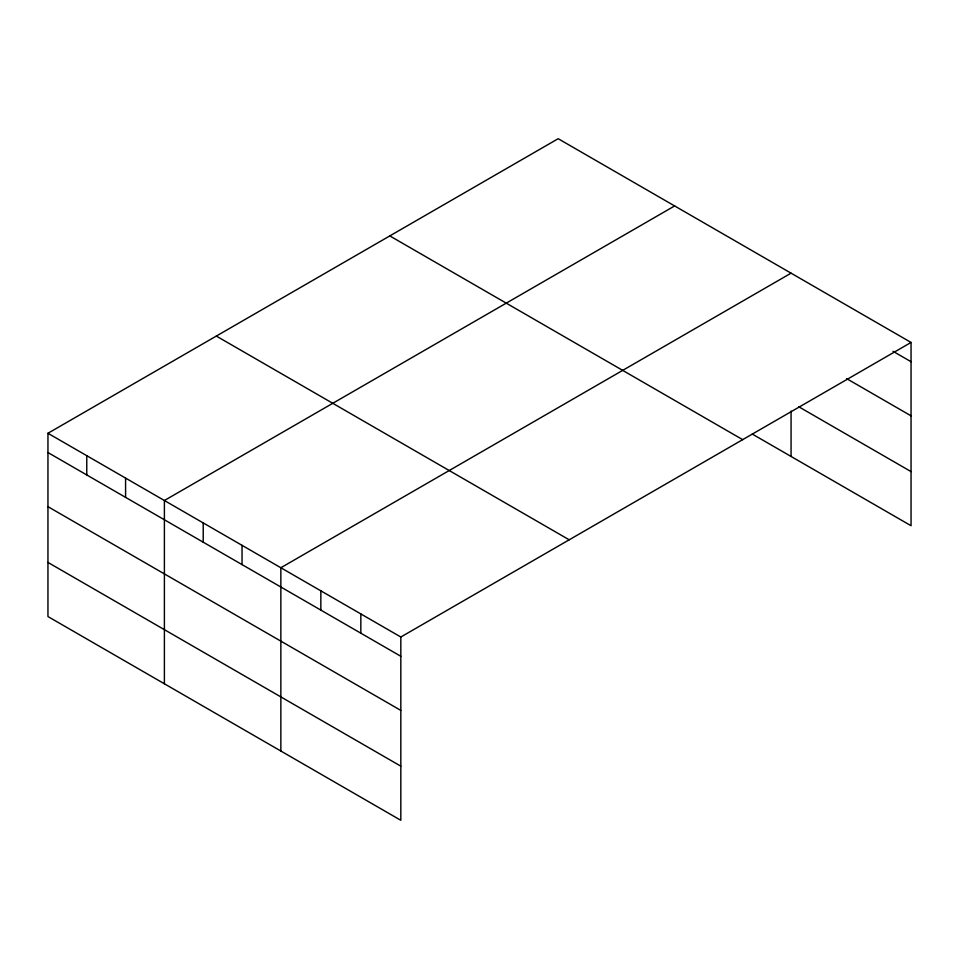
<?xml version="1.0" encoding="UTF-8"?>
<svg xmlns="http://www.w3.org/2000/svg" width="959" height="959" viewBox="0 0 959 959"><rect width="100%" height="100%" fill="white"/><g stroke="black" fill="none" stroke-linecap="round" stroke-linejoin="round"><path stroke-width="1.44" d="M911.05 342.447L558.174 138.707L47.95 433.276L47.95 616.553L400.826 820.293L400.826 637.016L911.05 342.447L911.05 525.724L752.252 434.043M674.621 205.945L164.397 500.514L164.397 683.791M791.067 273.171L280.855 567.74L280.855 751.017M892.985 351.282L911.05 361.711M846.545 378.589L911.05 415.834M798.811 406.796L911.05 471.6M389.798 235.914L742.674 439.654M216.326 336.07L569.202 539.809M47.95 433.276L400.826 637.016M47.95 452.54L400.826 656.28M47.95 506.664L400.826 710.403M47.95 562.43L400.826 766.169M791.067 411.099L791.067 456.448M360.836 613.928L360.836 633.192M320.845 590.84L320.845 610.104M242.04 545.335L242.04 564.599M203.212 522.919L203.212 542.183M125.581 478.097L125.581 497.361M86.766 455.693L86.766 474.957"/></g></svg>
